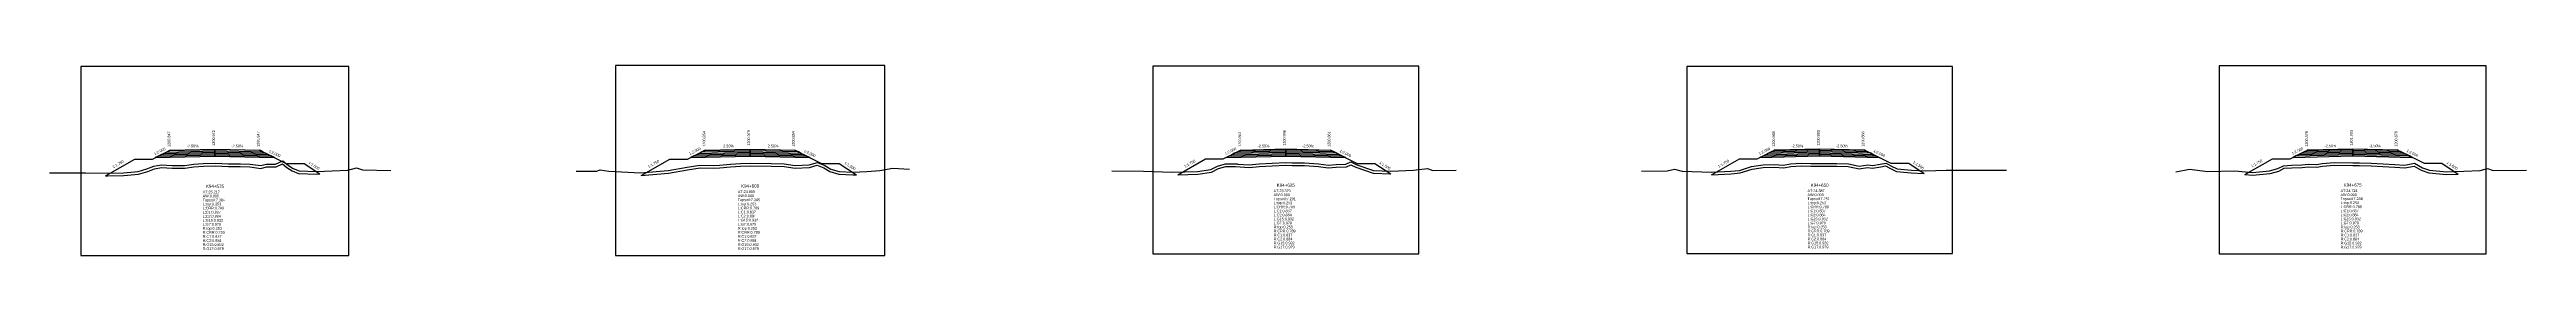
# Model space of a CAD drawing. Extents: x -7 to 78429, y 1189 to 1262.
# Drawn here: x 21740.4 to 22018.1, y 1189 to 1210.4 of the extents above; entities that cross this region are included whole.
import ezdxf
from ezdxf.enums import TextEntityAlignment as Align

# ---------------------------------------------------------------- set-up
doc = ezdxf.new("R2010")
doc.units = 0

msp = doc.modelspace()

# ---------------------------------------------------------------- linework, layer by layer
at = {"layer": 'A4_BORDER', "color": 7}
for points in [[(21743.959, 1189.021), (21774.004, 1189.021), (21774.004, 1210.265), (21743.959, 1210.265), (21743.959, 1189.021)], [(21803.888, 1189.017), (21834.066, 1189.017), (21834.066, 1210.355), (21803.888, 1210.355), (21803.888, 1189.017)], [(21864.114, 1189.198), (21893.946, 1189.198), (21893.946, 1210.291), (21864.114, 1210.291), (21864.114, 1189.198)], [(21923.989, 1189.209), (21953.772, 1189.209), (21953.772, 1210.268), (21923.989, 1210.268), (21923.989, 1189.209)], [(21983.682, 1189.191), (22013.602, 1189.191), (22013.602, 1210.346), (21983.682, 1210.346), (21983.682, 1189.191)]]:
    msp.add_lwpolyline(points, dxfattribs=at)
at = {"layer": 'CLEAR_GROUND', "color": 8}
for points in [[(21746.703, 1197.974), (21746.986, 1197.971), (21748.752, 1198.001), (21750.412, 1198.135), (21751.455, 1198.451), (21752.217, 1198.753), (21752.978, 1198.9), (21754.195, 1198.831), (21755.598, 1198.84), (21756.626, 1198.987), (21757.686, 1199.039), (21759.003, 1199.075), (21760.504, 1199.017), (21761.823, 1199), (21762.898, 1198.968), (21764.136, 1198.802), (21764.746, 1198.962), (21765.85, 1198.959), (21766.553, 1199.295), (21767.057, 1198.884), (21767.625, 1198.533), (21768.362, 1198.224), (21770.389, 1198.16), (21770.74, 1198.175)], [(21806.749, 1198.009), (21809.814, 1198.266), (21811.977, 1198.643), (21813.364, 1198.851), (21814.846, 1198.818), (21815.587, 1198.85), (21816.79, 1198.977), (21817.917, 1199.036), (21818.971, 1199.076), (21821.342, 1199.05), (21822.785, 1199.001), (21824.015, 1198.819), (21825.638, 1198.894), (21826.512, 1199.155), (21827.229, 1198.857), (21827.914, 1198.451), (21828.919, 1198.161), (21830.512, 1198.059), (21830.891, 1198.078)], [(21866.927, 1198.088), (21869.166, 1198.142), (21870.723, 1198.383), (21871.5, 1198.784), (21872.305, 1199.017), (21873.401, 1199.016), (21873.406, 1199.003), (21874.916, 1198.898), (21876.07, 1199.025), (21877.516, 1199.098), (21879.053, 1199.146), (21879.752, 1199.14), (21881.131, 1199.118), (21882.683, 1199.003), (21883.799, 1198.847), (21884.693, 1198.935), (21885.848, 1198.958), (21886.341, 1199.199), (21886.881, 1198.927), (21888.829, 1198.267), (21890.792, 1198.186)], [(21926.758, 1198.084), (21928.957, 1198.185), (21929.973, 1198.281), (21931.316, 1198.706), (21932.57, 1198.916), (21933.789, 1198.952), (21934.851, 1198.866), (21935.654, 1199.029), (21936.817, 1199.096), (21937.883, 1199.037), (21938.899, 1199.033), (21940.811, 1199.061), (21942.091, 1199.026), (21943.315, 1198.76), (21944.263, 1198.912), (21944.82, 1198.807), (21945.738, 1198.97), (21946.28, 1199.076), (21946.745, 1198.834), (21947.509, 1198.467), (21949.146, 1198.314), (21950.585, 1198.231)], [(21986.542, 1198.106), (21987.4, 1198.026), (21989.379, 1198.232), (21990.35, 1198.497), (21990.979, 1198.808), (21991.81, 1198.879), (21992.975, 1198.911), (21993.693, 1198.968), (21994.635, 1198.941), (21995.269, 1199.05), (21996.565, 1199.144), (21998.641, 1199.129), (21999.414, 1199.112), (22000.705, 1199.091), (22002.039, 1199.019), (22003.364, 1198.95), (22004.479, 1198.877), (22005.528, 1199.057), (22006.33, 1198.595), (22007.191, 1198.287), (22009.144, 1198.124), (22010.478, 1198.155)]]:
    msp.add_lwpolyline(points, dxfattribs=at)
at = {"layer": 'DESIGN_ROAD_TRIMMED', "color": 1}
for points in [[(21746.703, 1197.974), (21749.982, 1199.847), (21751.982, 1199.847), (21753.982, 1200.847), (21753.982, 1200.847), (21753.876, 1200.794), (21753.876, 1200.794), (21753.561, 1200.636), (21753.561, 1200.636), (21753.245, 1200.479), (21753.245, 1200.479), (21752.929, 1200.321), (21752.929, 1200.321), (21752.613, 1200.163), (21752.613, 1200.163), (21752.297, 1200.005), (21758.982, 1200.172), (21758.982, 1200.322), (21758.982, 1200.322), (21758.982, 1200.472), (21758.982, 1200.472), (21758.982, 1200.622), (21758.982, 1200.622), (21758.982, 1200.772), (21758.982, 1200.772), (21758.982, 1200.922), (21758.982, 1200.922), (21758.982, 1200.972), (21758.982, 1200.972), (21758.982, 1200.972), (21758.982, 1200.972), (21758.982, 1200.972), (21758.982, 1200.922), (21758.982, 1200.922), (21758.982, 1200.772), (21758.982, 1200.772), (21758.982, 1200.622), (21758.982, 1200.622), (21758.982, 1200.472), (21758.982, 1200.472), (21758.982, 1200.322), (21758.982, 1200.322), (21758.982, 1200.172), (21765.666, 1200.005), (21765.35, 1200.163), (21765.35, 1200.163), (21765.034, 1200.321), (21765.034, 1200.321), (21764.719, 1200.479), (21764.719, 1200.479), (21764.403, 1200.636), (21764.403, 1200.636), (21764.087, 1200.794), (21764.087, 1200.794), (21763.982, 1200.847), (21763.982, 1200.847), (21766.982, 1199.347), (21768.982, 1199.347), (21770.74, 1198.175)], [(21806.749, 1198.009), (21809.977, 1199.854), (21811.977, 1199.854), (21813.977, 1200.854), (21813.977, 1200.854), (21813.872, 1200.801), (21813.872, 1200.801), (21813.556, 1200.643), (21813.556, 1200.643), (21813.241, 1200.486), (21813.241, 1200.486), (21812.925, 1200.328), (21812.925, 1200.328), (21812.609, 1200.17), (21812.609, 1200.17), (21812.293, 1200.012), (21818.977, 1200.179), (21818.977, 1200.329), (21818.977, 1200.329), (21818.977, 1200.479), (21818.977, 1200.479), (21818.977, 1200.629), (21818.977, 1200.629), (21818.977, 1200.779), (21818.977, 1200.779), (21818.977, 1200.929), (21818.977, 1200.929), (21818.977, 1200.979), (21818.977, 1200.979), (21818.977, 1200.979), (21818.977, 1200.979), (21818.977, 1200.979), (21818.977, 1200.929), (21818.977, 1200.929), (21818.977, 1200.779), (21818.977, 1200.779), (21818.977, 1200.629), (21818.977, 1200.629), (21818.977, 1200.479), (21818.977, 1200.479), (21818.977, 1200.329), (21818.977, 1200.329), (21818.977, 1200.179), (21825.662, 1200.012), (21825.346, 1200.17), (21825.346, 1200.17), (21825.03, 1200.328), (21825.03, 1200.328), (21824.714, 1200.486), (21824.714, 1200.486), (21824.398, 1200.643), (21824.398, 1200.643), (21824.083, 1200.801), (21824.083, 1200.801), (21823.977, 1200.854), (21823.977, 1200.854), (21826.977, 1199.354), (21828.977, 1199.354), (21830.891, 1198.078)], [(21866.927, 1198.088), (21870.03, 1199.861), (21872.03, 1199.861), (21874.03, 1200.861), (21874.03, 1200.861), (21873.925, 1200.808), (21873.925, 1200.808), (21873.609, 1200.65), (21873.609, 1200.65), (21873.293, 1200.493), (21873.293, 1200.493), (21872.978, 1200.335), (21872.978, 1200.335), (21872.662, 1200.177), (21872.662, 1200.177), (21872.346, 1200.019), (21879.03, 1200.186), (21879.03, 1200.336), (21879.03, 1200.336), (21879.03, 1200.486), (21879.03, 1200.486), (21879.03, 1200.636), (21879.03, 1200.636), (21879.03, 1200.786), (21879.03, 1200.786), (21879.03, 1200.936), (21879.03, 1200.936), (21879.03, 1200.986), (21879.03, 1200.986), (21879.03, 1200.986), (21879.03, 1200.986), (21879.03, 1200.986), (21879.03, 1200.936), (21879.03, 1200.936), (21879.03, 1200.786), (21879.03, 1200.786), (21879.03, 1200.636), (21879.03, 1200.636), (21879.03, 1200.486), (21879.03, 1200.486), (21879.03, 1200.336), (21879.03, 1200.336), (21879.03, 1200.186), (21885.714, 1200.019), (21885.399, 1200.177), (21885.399, 1200.177), (21885.083, 1200.335), (21885.083, 1200.335), (21884.767, 1200.493), (21884.767, 1200.493), (21884.451, 1200.65), (21884.451, 1200.65), (21884.135, 1200.808), (21884.135, 1200.808), (21884.03, 1200.861), (21884.03, 1200.861), (21887.03, 1199.361), (21889.03, 1199.361), (21890.792, 1198.186)], [(21926.758, 1198.084), (21929.88, 1199.868), (21931.88, 1199.868), (21933.88, 1200.868), (21933.88, 1200.868), (21933.775, 1200.815), (21933.775, 1200.815), (21933.459, 1200.657), (21933.459, 1200.657), (21933.143, 1200.5), (21933.143, 1200.5), (21932.827, 1200.342), (21932.827, 1200.342), (21932.512, 1200.184), (21932.512, 1200.184), (21932.196, 1200.026), (21938.88, 1200.193), (21938.88, 1200.343), (21938.88, 1200.343), (21938.88, 1200.493), (21938.88, 1200.493), (21938.88, 1200.643), (21938.88, 1200.643), (21938.88, 1200.793), (21938.88, 1200.793), (21938.88, 1200.943), (21938.88, 1200.943), (21938.88, 1200.993), (21938.88, 1200.993), (21938.88, 1200.993), (21938.88, 1200.993), (21938.88, 1200.993), (21938.88, 1200.943), (21938.88, 1200.943), (21938.88, 1200.793), (21938.88, 1200.793), (21938.88, 1200.643), (21938.88, 1200.643), (21938.88, 1200.493), (21938.88, 1200.493), (21938.88, 1200.343), (21938.88, 1200.343), (21938.88, 1200.193), (21945.564, 1200.026), (21945.249, 1200.184), (21945.249, 1200.184), (21944.933, 1200.342), (21944.933, 1200.342), (21944.617, 1200.5), (21944.617, 1200.5), (21944.301, 1200.657), (21944.301, 1200.657), (21943.985, 1200.815), (21943.985, 1200.815), (21943.88, 1200.868), (21943.88, 1200.868), (21946.88, 1199.368), (21948.88, 1199.368), (21950.585, 1198.231)], [(21986.542, 1198.106), (21989.642, 1199.878), (21991.642, 1199.878), (21993.642, 1200.878), (21993.642, 1200.878), (21993.537, 1200.825), (21993.537, 1200.825), (21993.221, 1200.667), (21993.221, 1200.667), (21992.906, 1200.51), (21992.906, 1200.51), (21992.59, 1200.352), (21992.59, 1200.352), (21992.274, 1200.194), (21992.274, 1200.194), (21991.958, 1200.036), (21998.642, 1200.203), (21998.642, 1200.353), (21998.642, 1200.353), (21998.642, 1200.503), (21998.642, 1200.503), (21998.642, 1200.653), (21998.642, 1200.653), (21998.642, 1200.803), (21998.642, 1200.803), (21998.642, 1200.953), (21998.642, 1200.953), (21998.642, 1201.003), (21998.642, 1201.003), (21998.642, 1201.003), (21998.642, 1201.003), (21998.642, 1201.003), (21998.642, 1200.953), (21998.642, 1200.953), (21998.642, 1200.803), (21998.642, 1200.803), (21998.642, 1200.653), (21998.642, 1200.653), (21998.642, 1200.503), (21998.642, 1200.503), (21998.642, 1200.353), (21998.642, 1200.353), (21998.642, 1200.203), (22005.327, 1200.036), (22005.011, 1200.194), (22005.011, 1200.194), (22004.695, 1200.352), (22004.695, 1200.352), (22004.379, 1200.51), (22004.379, 1200.51), (22004.063, 1200.667), (22004.063, 1200.667), (22003.748, 1200.825), (22003.748, 1200.825), (22003.642, 1200.878), (22003.642, 1200.878), (22006.642, 1199.378), (22008.642, 1199.378), (22010.478, 1198.155)]]:
    msp.add_lwpolyline(points, dxfattribs=at)
at = {"layer": 'FINISHED_ROAD', "color": 2}
for points in [[(21749.982, 1199.847), (21751.982, 1199.847), (21753.982, 1200.847), (21753.982, 1200.847), (21758.982, 1200.972), (21763.982, 1200.847), (21763.982, 1200.847), (21766.982, 1199.347), (21768.982, 1199.347)], [(21809.977, 1199.854), (21811.977, 1199.854), (21813.977, 1200.854), (21813.977, 1200.854), (21818.977, 1200.979), (21823.977, 1200.854), (21823.977, 1200.854), (21826.977, 1199.354), (21828.977, 1199.354)], [(21870.03, 1199.861), (21872.03, 1199.861), (21874.03, 1200.861), (21874.03, 1200.861), (21879.03, 1200.986), (21884.03, 1200.861), (21884.03, 1200.861), (21887.03, 1199.361), (21889.03, 1199.361)], [(21929.88, 1199.868), (21931.88, 1199.868), (21933.88, 1200.868), (21933.88, 1200.868), (21938.88, 1200.993), (21943.88, 1200.868), (21943.88, 1200.868), (21946.88, 1199.368), (21948.88, 1199.368)], [(21989.642, 1199.878), (21991.642, 1199.878), (21993.642, 1200.878), (21993.642, 1200.878), (21998.642, 1201.003), (22003.642, 1200.878), (22003.642, 1200.878), (22006.642, 1199.378), (22008.642, 1199.378)]]:
    msp.add_lwpolyline(points, dxfattribs=at)
at = {"layer": 'LAYER_0', "color": 4}
for points in [[(21753.982, 1200.847), (21753.876, 1200.794), (21758.982, 1200.922), (21758.982, 1200.972)], [(21813.977, 1200.854), (21813.872, 1200.801), (21818.977, 1200.929), (21818.977, 1200.979)], [(21874.03, 1200.861), (21873.925, 1200.808), (21879.03, 1200.936), (21879.03, 1200.986)], [(21933.88, 1200.868), (21933.775, 1200.815), (21938.88, 1200.943), (21938.88, 1200.993)], [(21993.642, 1200.878), (21993.537, 1200.825), (21998.642, 1200.953), (21998.642, 1201.003)]]:
    msp.add_lwpolyline(points, dxfattribs=at)
at = {"layer": 'LAYER_1', "color": 4}
for points in [[(21753.876, 1200.794), (21753.561, 1200.636), (21758.982, 1200.772), (21758.982, 1200.922)], [(21813.872, 1200.801), (21813.556, 1200.643), (21818.977, 1200.779), (21818.977, 1200.929)], [(21873.925, 1200.808), (21873.609, 1200.65), (21879.03, 1200.786), (21879.03, 1200.936)], [(21933.775, 1200.815), (21933.459, 1200.657), (21938.88, 1200.793), (21938.88, 1200.943)], [(21993.537, 1200.825), (21993.221, 1200.667), (21998.642, 1200.803), (21998.642, 1200.953)]]:
    msp.add_lwpolyline(points, dxfattribs=at)
at = {"layer": 'LAYER_10', "color": 6}
for points in [[(21765.034, 1200.321), (21765.35, 1200.163), (21758.982, 1200.322), (21758.982, 1200.472)], [(21825.03, 1200.328), (21825.346, 1200.17), (21818.977, 1200.329), (21818.977, 1200.479)], [(21885.083, 1200.335), (21885.399, 1200.177), (21879.03, 1200.336), (21879.03, 1200.486)], [(21944.933, 1200.342), (21945.249, 1200.184), (21938.88, 1200.343), (21938.88, 1200.493)], [(22004.695, 1200.352), (22005.011, 1200.194), (21998.642, 1200.353), (21998.642, 1200.503)]]:
    msp.add_lwpolyline(points, dxfattribs=at)
at = {"layer": 'LAYER_11', "color": 6}
for points in [[(21765.35, 1200.163), (21765.666, 1200.005), (21758.982, 1200.172), (21758.982, 1200.322)], [(21825.346, 1200.17), (21825.662, 1200.012), (21818.977, 1200.179), (21818.977, 1200.329)], [(21885.399, 1200.177), (21885.714, 1200.019), (21879.03, 1200.186), (21879.03, 1200.336)], [(21945.249, 1200.184), (21945.564, 1200.026), (21938.88, 1200.193), (21938.88, 1200.343)], [(22005.011, 1200.194), (22005.327, 1200.036), (21998.642, 1200.203), (21998.642, 1200.353)]]:
    msp.add_lwpolyline(points, dxfattribs=at)
at = {"layer": 'LAYER_2', "color": 4}
for points in [[(21753.561, 1200.636), (21753.245, 1200.479), (21758.982, 1200.622), (21758.982, 1200.772)], [(21813.556, 1200.643), (21813.241, 1200.486), (21818.977, 1200.629), (21818.977, 1200.779)], [(21873.609, 1200.65), (21873.293, 1200.493), (21879.03, 1200.636), (21879.03, 1200.786)], [(21933.459, 1200.657), (21933.143, 1200.5), (21938.88, 1200.643), (21938.88, 1200.793)], [(21993.221, 1200.667), (21992.906, 1200.51), (21998.642, 1200.653), (21998.642, 1200.803)]]:
    msp.add_lwpolyline(points, dxfattribs=at)
at = {"layer": 'LAYER_3', "color": 4}
for points in [[(21753.245, 1200.479), (21752.929, 1200.321), (21758.982, 1200.472), (21758.982, 1200.622)], [(21813.241, 1200.486), (21812.925, 1200.328), (21818.977, 1200.479), (21818.977, 1200.629)], [(21873.293, 1200.493), (21872.978, 1200.335), (21879.03, 1200.486), (21879.03, 1200.636)], [(21933.143, 1200.5), (21932.827, 1200.342), (21938.88, 1200.493), (21938.88, 1200.643)], [(21992.906, 1200.51), (21992.59, 1200.352), (21998.642, 1200.503), (21998.642, 1200.653)]]:
    msp.add_lwpolyline(points, dxfattribs=at)
at = {"layer": 'LAYER_4', "color": 4}
for points in [[(21752.929, 1200.321), (21752.613, 1200.163), (21758.982, 1200.322), (21758.982, 1200.472)], [(21812.925, 1200.328), (21812.609, 1200.17), (21818.977, 1200.329), (21818.977, 1200.479)], [(21872.978, 1200.335), (21872.662, 1200.177), (21879.03, 1200.336), (21879.03, 1200.486)], [(21932.827, 1200.342), (21932.512, 1200.184), (21938.88, 1200.343), (21938.88, 1200.493)], [(21992.59, 1200.352), (21992.274, 1200.194), (21998.642, 1200.353), (21998.642, 1200.503)]]:
    msp.add_lwpolyline(points, dxfattribs=at)
at = {"layer": 'LAYER_5', "color": 4}
for points in [[(21752.613, 1200.163), (21752.297, 1200.005), (21758.982, 1200.172), (21758.982, 1200.322)], [(21812.609, 1200.17), (21812.293, 1200.012), (21818.977, 1200.179), (21818.977, 1200.329)], [(21872.662, 1200.177), (21872.346, 1200.019), (21879.03, 1200.186), (21879.03, 1200.336)], [(21932.512, 1200.184), (21932.196, 1200.026), (21938.88, 1200.193), (21938.88, 1200.343)], [(21992.274, 1200.194), (21991.958, 1200.036), (21998.642, 1200.203), (21998.642, 1200.353)]]:
    msp.add_lwpolyline(points, dxfattribs=at)
at = {"layer": 'LAYER_6', "color": 6}
for points in [[(21763.982, 1200.847), (21764.087, 1200.794), (21758.982, 1200.922), (21758.982, 1200.972)], [(21823.977, 1200.854), (21824.083, 1200.801), (21818.977, 1200.929), (21818.977, 1200.979)], [(21884.03, 1200.861), (21884.135, 1200.808), (21879.03, 1200.936), (21879.03, 1200.986)], [(21943.88, 1200.868), (21943.985, 1200.815), (21938.88, 1200.943), (21938.88, 1200.993)], [(22003.642, 1200.878), (22003.748, 1200.825), (21998.642, 1200.953), (21998.642, 1201.003)]]:
    msp.add_lwpolyline(points, dxfattribs=at)
at = {"layer": 'LAYER_7', "color": 6}
for points in [[(21764.087, 1200.794), (21764.403, 1200.636), (21758.982, 1200.772), (21758.982, 1200.922)], [(21824.083, 1200.801), (21824.398, 1200.643), (21818.977, 1200.779), (21818.977, 1200.929)], [(21884.135, 1200.808), (21884.451, 1200.65), (21879.03, 1200.786), (21879.03, 1200.936)], [(21943.985, 1200.815), (21944.301, 1200.657), (21938.88, 1200.793), (21938.88, 1200.943)], [(22003.748, 1200.825), (22004.063, 1200.667), (21998.642, 1200.803), (21998.642, 1200.953)]]:
    msp.add_lwpolyline(points, dxfattribs=at)
at = {"layer": 'LAYER_8', "color": 6}
for points in [[(21764.403, 1200.636), (21764.719, 1200.479), (21758.982, 1200.622), (21758.982, 1200.772)], [(21824.398, 1200.643), (21824.714, 1200.486), (21818.977, 1200.629), (21818.977, 1200.779)], [(21884.451, 1200.65), (21884.767, 1200.493), (21879.03, 1200.636), (21879.03, 1200.786)], [(21944.301, 1200.657), (21944.617, 1200.5), (21938.88, 1200.643), (21938.88, 1200.793)], [(22004.063, 1200.667), (22004.379, 1200.51), (21998.642, 1200.653), (21998.642, 1200.803)]]:
    msp.add_lwpolyline(points, dxfattribs=at)
at = {"layer": 'LAYER_9', "color": 6}
for points in [[(21764.719, 1200.479), (21765.034, 1200.321), (21758.982, 1200.472), (21758.982, 1200.622)], [(21824.714, 1200.486), (21825.03, 1200.328), (21818.977, 1200.479), (21818.977, 1200.629)], [(21884.767, 1200.493), (21885.083, 1200.335), (21879.03, 1200.486), (21879.03, 1200.636)], [(21944.617, 1200.5), (21944.933, 1200.342), (21938.88, 1200.493), (21938.88, 1200.643)], [(22004.379, 1200.51), (22004.695, 1200.352), (21998.642, 1200.503), (21998.642, 1200.653)]]:
    msp.add_lwpolyline(points, dxfattribs=at)
at = {"layer": 'NATURAL_GROUND', "color": 3}
for points in [[(21740.438, 1198.316), (21744.466, 1198.295), (21746.985, 1198.271), (21748.738, 1198.301), (21750.356, 1198.431), (21751.356, 1198.734), (21752.133, 1199.042), (21752.958, 1199.202), (21754.203, 1199.131), (21755.576, 1199.14), (21756.598, 1199.286), (21757.675, 1199.339), (21759.005, 1199.375), (21760.512, 1199.317), (21761.83, 1199.3), (21762.923, 1199.267), (21764.117, 1199.107), (21764.708, 1199.262), (21765.783, 1199.259), (21766.595, 1199.648), (21767.232, 1199.129), (21767.763, 1198.801), (21768.427, 1198.522), (21770.388, 1198.46), (21772.129, 1198.536), (21773.869, 1198.605), (21774.834, 1198.847), (21775.531, 1198.621), (21778.715, 1198.568)], [(21799.496, 1198.482), (21801.764, 1198.496), (21802.167, 1198.619), (21803.133, 1198.469), (21806.7, 1198.306), (21809.775, 1198.564), (21811.929, 1198.939), (21813.345, 1199.151), (21814.842, 1199.118), (21815.564, 1199.149), (21816.766, 1199.276), (21817.903, 1199.336), (21818.967, 1199.376), (21821.348, 1199.35), (21822.812, 1199.3), (21824.03, 1199.12), (21825.587, 1199.192), (21826.528, 1199.473), (21827.363, 1199.126), (21828.034, 1198.729), (21828.971, 1198.458), (21830.513, 1198.359), (21832.056, 1198.439), (21833.534, 1198.548), (21834.97, 1198.826), (21836.847, 1198.712)], [(21859.546, 1198.518), (21863.09, 1198.469), (21866.277, 1198.372), (21869.139, 1198.441), (21870.629, 1198.672), (21871.388, 1199.064), (21872.262, 1199.317), (21873.62, 1199.316), (21873.629, 1199.288), (21874.91, 1199.199), (21876.046, 1199.324), (21877.504, 1199.398), (21879.049, 1199.446), (21879.755, 1199.44), (21881.144, 1199.418), (21882.715, 1199.301), (21883.805, 1199.149), (21884.675, 1199.235), (21885.776, 1199.257), (21886.343, 1199.534), (21886.997, 1199.204), (21888.884, 1198.565), (21890.808, 1198.486), (21893.362, 1198.602), (21894.906, 1198.781), (21895.515, 1198.574), (21898.134, 1198.594)], [(21918.897, 1198.494), (21921.785, 1198.533), (21922.615, 1198.706), (21923.465, 1198.493), (21926.747, 1198.384), (21928.936, 1198.484), (21929.913, 1198.577), (21931.246, 1198.998), (21932.541, 1199.215), (21933.797, 1199.252), (21934.833, 1199.168), (21935.615, 1199.327), (21936.817, 1199.396), (21937.892, 1199.337), (21938.897, 1199.333), (21940.813, 1199.361), (21942.127, 1199.325), (21943.323, 1199.065), (21944.267, 1199.217), (21944.822, 1199.112), (21945.683, 1199.265), (21946.325, 1199.391), (21946.879, 1199.102), (21947.59, 1198.761), (21949.168, 1198.613), (21950.741, 1198.523), (21953.086, 1198.603), (21956.567, 1198.589), (21959.832, 1198.607)], [(21978.834, 1198.412), (21980.36, 1198.715), (21982.419, 1198.432), (21985.416, 1198.513), (21987.398, 1198.327), (21989.323, 1198.528), (21990.243, 1198.779), (21990.897, 1199.102), (21991.793, 1199.179), (21992.959, 1199.211), (21993.685, 1199.268), (21994.613, 1199.242), (21995.232, 1199.348), (21996.555, 1199.444), (21998.645, 1199.429), (21999.419, 1199.412), (22000.715, 1199.391), (22002.055, 1199.319), (22003.381, 1199.249), (22004.463, 1199.179), (22005.584, 1199.371), (22006.456, 1198.868), (22007.255, 1198.583), (22009.153, 1198.424), (22011.099, 1198.469), (22012.943, 1198.551), (22013.739, 1198.77), (22014.386, 1198.554), (22018.124, 1198.609)]]:
    msp.add_lwpolyline(points, dxfattribs=at)
at = {"layer": 'STRUCTURE_LEFT', "color": 4}
for points in [[(21753.982, 1200.847), (21753.876, 1200.794), (21753.876, 1200.794), (21753.561, 1200.636), (21753.561, 1200.636), (21753.245, 1200.479), (21753.245, 1200.479), (21752.929, 1200.321), (21752.929, 1200.321), (21752.613, 1200.163), (21752.613, 1200.163), (21752.297, 1200.005), (21758.982, 1200.172), (21758.982, 1200.322), (21758.982, 1200.322), (21758.982, 1200.472), (21758.982, 1200.472), (21758.982, 1200.622), (21758.982, 1200.622), (21758.982, 1200.772), (21758.982, 1200.772), (21758.982, 1200.922), (21758.982, 1200.922), (21758.982, 1200.972), (21758.982, 1200.972)], [(21813.977, 1200.854), (21813.872, 1200.801), (21813.872, 1200.801), (21813.556, 1200.643), (21813.556, 1200.643), (21813.241, 1200.486), (21813.241, 1200.486), (21812.925, 1200.328), (21812.925, 1200.328), (21812.609, 1200.17), (21812.609, 1200.17), (21812.293, 1200.012), (21818.977, 1200.179), (21818.977, 1200.329), (21818.977, 1200.329), (21818.977, 1200.479), (21818.977, 1200.479), (21818.977, 1200.629), (21818.977, 1200.629), (21818.977, 1200.779), (21818.977, 1200.779), (21818.977, 1200.929), (21818.977, 1200.929), (21818.977, 1200.979), (21818.977, 1200.979)], [(21874.03, 1200.861), (21873.925, 1200.808), (21873.925, 1200.808), (21873.609, 1200.65), (21873.609, 1200.65), (21873.293, 1200.493), (21873.293, 1200.493), (21872.978, 1200.335), (21872.978, 1200.335), (21872.662, 1200.177), (21872.662, 1200.177), (21872.346, 1200.019), (21879.03, 1200.186), (21879.03, 1200.336), (21879.03, 1200.336), (21879.03, 1200.486), (21879.03, 1200.486), (21879.03, 1200.636), (21879.03, 1200.636), (21879.03, 1200.786), (21879.03, 1200.786), (21879.03, 1200.936), (21879.03, 1200.936), (21879.03, 1200.986), (21879.03, 1200.986)], [(21933.88, 1200.868), (21933.775, 1200.815), (21933.775, 1200.815), (21933.459, 1200.657), (21933.459, 1200.657), (21933.143, 1200.5), (21933.143, 1200.5), (21932.827, 1200.342), (21932.827, 1200.342), (21932.512, 1200.184), (21932.512, 1200.184), (21932.196, 1200.026), (21938.88, 1200.193), (21938.88, 1200.343), (21938.88, 1200.343), (21938.88, 1200.493), (21938.88, 1200.493), (21938.88, 1200.643), (21938.88, 1200.643), (21938.88, 1200.793), (21938.88, 1200.793), (21938.88, 1200.943), (21938.88, 1200.943), (21938.88, 1200.993), (21938.88, 1200.993)], [(21993.642, 1200.878), (21993.537, 1200.825), (21993.537, 1200.825), (21993.221, 1200.667), (21993.221, 1200.667), (21992.906, 1200.51), (21992.906, 1200.51), (21992.59, 1200.352), (21992.59, 1200.352), (21992.274, 1200.194), (21992.274, 1200.194), (21991.958, 1200.036), (21998.642, 1200.203), (21998.642, 1200.353), (21998.642, 1200.353), (21998.642, 1200.503), (21998.642, 1200.503), (21998.642, 1200.653), (21998.642, 1200.653), (21998.642, 1200.803), (21998.642, 1200.803), (21998.642, 1200.953), (21998.642, 1200.953), (21998.642, 1201.003), (21998.642, 1201.003)]]:
    msp.add_lwpolyline(points, dxfattribs=at)
at = {"layer": 'STRUCTURE_RIGHT', "color": 6}
for points in [[(21758.982, 1200.972), (21758.982, 1200.972), (21758.982, 1200.922), (21758.982, 1200.922), (21758.982, 1200.772), (21758.982, 1200.772), (21758.982, 1200.622), (21758.982, 1200.622), (21758.982, 1200.472), (21758.982, 1200.472), (21758.982, 1200.322), (21758.982, 1200.322), (21758.982, 1200.172), (21765.666, 1200.005), (21765.35, 1200.163), (21765.35, 1200.163), (21765.034, 1200.321), (21765.034, 1200.321), (21764.719, 1200.479), (21764.719, 1200.479), (21764.403, 1200.636), (21764.403, 1200.636), (21764.087, 1200.794), (21764.087, 1200.794), (21763.982, 1200.847)], [(21818.977, 1200.979), (21818.977, 1200.979), (21818.977, 1200.929), (21818.977, 1200.929), (21818.977, 1200.779), (21818.977, 1200.779), (21818.977, 1200.629), (21818.977, 1200.629), (21818.977, 1200.479), (21818.977, 1200.479), (21818.977, 1200.329), (21818.977, 1200.329), (21818.977, 1200.179), (21825.662, 1200.012), (21825.346, 1200.17), (21825.346, 1200.17), (21825.03, 1200.328), (21825.03, 1200.328), (21824.714, 1200.486), (21824.714, 1200.486), (21824.398, 1200.643), (21824.398, 1200.643), (21824.083, 1200.801), (21824.083, 1200.801), (21823.977, 1200.854)], [(21879.03, 1200.986), (21879.03, 1200.986), (21879.03, 1200.936), (21879.03, 1200.936), (21879.03, 1200.786), (21879.03, 1200.786), (21879.03, 1200.636), (21879.03, 1200.636), (21879.03, 1200.486), (21879.03, 1200.486), (21879.03, 1200.336), (21879.03, 1200.336), (21879.03, 1200.186), (21885.714, 1200.019), (21885.399, 1200.177), (21885.399, 1200.177), (21885.083, 1200.335), (21885.083, 1200.335), (21884.767, 1200.493), (21884.767, 1200.493), (21884.451, 1200.65), (21884.451, 1200.65), (21884.135, 1200.808), (21884.135, 1200.808), (21884.03, 1200.861)], [(21938.88, 1200.993), (21938.88, 1200.993), (21938.88, 1200.943), (21938.88, 1200.943), (21938.88, 1200.793), (21938.88, 1200.793), (21938.88, 1200.643), (21938.88, 1200.643), (21938.88, 1200.493), (21938.88, 1200.493), (21938.88, 1200.343), (21938.88, 1200.343), (21938.88, 1200.193), (21945.564, 1200.026), (21945.249, 1200.184), (21945.249, 1200.184), (21944.933, 1200.342), (21944.933, 1200.342), (21944.617, 1200.5), (21944.617, 1200.5), (21944.301, 1200.657), (21944.301, 1200.657), (21943.985, 1200.815), (21943.985, 1200.815), (21943.88, 1200.868)], [(21998.642, 1201.003), (21998.642, 1201.003), (21998.642, 1200.953), (21998.642, 1200.953), (21998.642, 1200.803), (21998.642, 1200.803), (21998.642, 1200.653), (21998.642, 1200.653), (21998.642, 1200.503), (21998.642, 1200.503), (21998.642, 1200.353), (21998.642, 1200.353), (21998.642, 1200.203), (22005.327, 1200.036), (22005.011, 1200.194), (22005.011, 1200.194), (22004.695, 1200.352), (22004.695, 1200.352), (22004.379, 1200.51), (22004.379, 1200.51), (22004.063, 1200.667), (22004.063, 1200.667), (22003.748, 1200.825), (22003.748, 1200.825), (22003.642, 1200.878)]]:
    msp.add_lwpolyline(points, dxfattribs=at)

# ---------------------------------------------------------------- texts
at = {"layer": 'INFO_TEXT'}
for s, p in [('AT:25.217', (21757.616, 1196.001)), ('AW:0.000', (21757.616, 1195.546)), ('Topsoil:7.384', (21757.616, 1195.091)), ('L:top:0.253', (21757.616, 1194.635)), ('L:CRR:0.789', (21757.616, 1194.18)), ('AT:24.909', (21817.606, 1196.028)), ('AW:0.000', (21817.606, 1195.57)), ('Topsoil:7.345', (21817.606, 1195.113)), ('L:top:0.253', (21817.606, 1194.656)), ('L:CRR:0.789', (21817.606, 1194.199)), ('AT:23.370', (21877.674, 1196.129)), ('AW:0.000', (21877.674, 1195.677)), ('Topsoil:7.291', (21877.674, 1195.225)), ('L:top:0.253', (21877.674, 1194.773)), ('L:CRR:0.789', (21877.674, 1194.321)), ('L:C1:0.837', (21877.674, 1193.869)), ('AT:24.387', (21937.526, 1196.129)), ('AW:0.000', (21937.526, 1195.677)), ('Topsoil:7.251', (21937.526, 1195.226)), ('L:top:0.253', (21937.526, 1194.775)), ('L:CRR:0.789', (21937.526, 1194.324)), ('L:C1:0.837', (21937.526, 1193.872)), ('AT:24.724', (21997.282, 1196.142)), ('AW:0.000', (21997.282, 1195.688)), ('Topsoil:7.286', (21997.282, 1195.235)), ('L:top:0.253', (21997.282, 1194.782)), ('L:CRR:0.789', (21997.282, 1194.328)), ('L:C1:0.837', (21997.282, 1193.875)), ('L:C1:0.837', (21757.616, 1193.725)), ('L:C2:0.884', (21757.616, 1193.27)), ('L:G15:0.932', (21757.616, 1192.814)), ('L:G7:0.979', (21757.616, 1192.359)), ('R:top:0.253', (21757.616, 1191.904)), ('R:CRR:0.789', (21757.616, 1191.449)), ('R:C1:0.837', (21757.616, 1190.993)), ('L:C1:0.837', (21817.606, 1193.741)), ('L:C2:0.884', (21817.606, 1193.284)), ('L:G15:0.932', (21817.606, 1192.827)), ('L:G7:0.979', (21817.606, 1192.37)), ('R:top:0.253', (21817.606, 1191.912)), ('R:CRR:0.789', (21817.606, 1191.455)), ('R:C1:0.837', (21817.606, 1190.998)), ('L:C2:0.884', (21877.674, 1193.417)), ('L:G15:0.932', (21877.674, 1192.965)), ('L:G7:0.979', (21877.674, 1192.513)), ('R:top:0.253', (21877.674, 1192.061)), ('R:CRR:0.789', (21877.674, 1191.609)), ('R:C1:0.837', (21877.674, 1191.157)), ('L:C2:0.884', (21937.526, 1193.421)), ('L:G15:0.932', (21937.526, 1192.97)), ('L:G7:0.979', (21937.526, 1192.519)), ('R:top:0.253', (21937.526, 1192.067)), ('R:CRR:0.789', (21937.526, 1191.616)), ('R:C1:0.837', (21937.526, 1191.165)), ('L:C2:0.884', (21997.282, 1193.422)), ('L:G15:0.932', (21997.282, 1192.968)), ('L:G7:0.979', (21997.282, 1192.515)), ('R:top:0.253', (21997.282, 1192.062)), ('R:CRR:0.789', (21997.282, 1191.608)), ('R:C1:0.837', (21997.282, 1191.155)), ('R:C2:0.884', (21757.616, 1190.538)), ('R:G15:0.932', (21757.616, 1190.083)), ('R:G17:0.979', (21757.616, 1189.628)), ('R:C2:0.884', (21817.606, 1190.541)), ('R:G15:0.932', (21817.606, 1190.083)), ('R:G17:0.979', (21817.606, 1189.626)), ('R:C2:0.884', (21877.674, 1190.705)), ('R:G15:0.932', (21877.674, 1190.253)), ('R:G17:0.979', (21877.674, 1189.801)), ('R:C2:0.884', (21937.526, 1190.714)), ('R:G15:0.932', (21937.526, 1190.262)), ('R:G17:0.979', (21937.526, 1189.811)), ('R:C2:0.884', (21997.282, 1190.702)), ('R:G15:0.932', (21997.282, 1190.248)), ('R:G17:0.979', (21997.282, 1189.795))]:
    msp.add_text(s, height=0.3, dxfattribs=at).set_placement(p)
at = {"layer": 'LEFT_TEXT_H'}
for s, height, p in [('1200.847', 0.303, (21753.982, 1201.211)), ('1200.854', 0.305, (21813.977, 1201.22)), ('1200.861', 0.301, (21874.03, 1201.223)), ('1200.868', 0.301, (21933.88, 1201.229)), ('1200.878', 0.302, (21993.642, 1201.241))]:
    msp.add_text(s, height=height, rotation=90, dxfattribs=at).set_placement(p)
at = {"layer": 'POINT_TEXT_H'}
for s, height, p in [('1200.972', 0.303, (21758.982, 1201.336)), ('1200.979', 0.305, (21818.977, 1201.345)), ('1200.986', 0.301, (21879.03, 1201.348)), ('1200.993', 0.301, (21938.88, 1201.354)), ('1201.003', 0.302, (21998.642, 1201.366))]:
    msp.add_text(s, height=height, rotation=90, dxfattribs=at).set_placement(p)
at = {"layer": 'RIGHT_TEXT_H'}
for s, height, p in [('1200.847', 0.303, (21763.982, 1201.211)), ('1200.854', 0.305, (21823.977, 1201.22)), ('1200.861', 0.301, (21884.03, 1201.223)), ('1200.868', 0.301, (21943.88, 1201.229)), ('1200.878', 0.302, (22003.642, 1201.241))]:
    msp.add_text(s, height=height, rotation=90, dxfattribs=at).set_placement(p)
at = {"layer": 'SLOPE_left'}
for s, height, rotation, p in [('1:1.750', 0.303, 29.745, (21748.252, 1199.068)), ('1:2.000', 0.303, 26.565, (21752.9, 1200.51)), ('1:1.750', 0.305, 29.745, (21808.272, 1199.09)), ('1:2.000', 0.305, 26.565, (21812.896, 1200.518)), ('1:1.750', 0.301, 29.745, (21868.389, 1199.131)), ('1:2.000', 0.301, 26.565, (21872.949, 1200.523)), ('1:1.750', 0.301, 29.745, (21928.23, 1199.133)), ('1:2.000', 0.301, 26.565, (21932.799, 1200.529)), ('1:1.750', 0.302, 29.745, (21988.002, 1199.149)), ('1:2.000', 0.302, 26.565, (21992.561, 1200.54))]:
    msp.add_text(s, height=height, rotation=rotation, dxfattribs=at).set_placement(p, align=Align.BOTTOM_CENTER)
at = {"layer": 'SLOPE_right'}
for s, height, rotation, p in [('1:2.000', 0.303, -26.565, (21765.563, 1200.26)), ('1:2.000', 0.305, -26.565, (21825.559, 1200.268)), ('1:2.000', 0.301, -26.565, (21885.611, 1200.273)), ('1:2.000', 0.301, -26.565, (21945.461, 1200.279)), ('1:2.000', 0.302, -26.565, (22005.223, 1200.29)), ('1:1.500', 0.303, -33.69, (21769.962, 1198.913)), ('1:1.500', 0.305, -33.69, (21830.036, 1198.868)), ('1:1.500', 0.301, -33.69, (21890.011, 1198.924)), ('1:1.500', 0.301, -33.69, (21949.833, 1198.95)), ('1:1.500', 0.302, -33.69, (22009.661, 1198.917))]:
    msp.add_text(s, height=height, rotation=rotation, dxfattribs=at).set_placement(p, align=Align.BOTTOM_CENTER)
at = {"layer": 'SLOPE_TEXT'}
for height, p in [(0.303, (21756.482, 1201.152)), (0.303, (21761.482, 1201.152)), (0.305, (21816.477, 1201.16)), (0.305, (21821.477, 1201.16)), (0.301, (21876.53, 1201.165)), (0.301, (21881.53, 1201.165)), (0.301, (21936.38, 1201.171)), (0.301, (21941.38, 1201.171)), (0.302, (21996.142, 1201.182)), (0.302, (22001.142, 1201.182))]:
    msp.add_text('-2.50%', height=height, dxfattribs=at).set_placement(p, align=Align.CENTER)
at = {"layer": 'STATION_TITLE'}
for s, height, p in [('K94+575', 0.364, (21758.982, 1196.608)), ('K94+600', 0.366, (21818.977, 1196.637)), ('K94+625', 0.362, (21879.03, 1196.732)), ('K94+650', 0.361, (21938.88, 1196.73)), ('K94+675', 0.363, (21998.642, 1196.746))]:
    msp.add_text(s, height=height, dxfattribs=at).set_placement(p, align=Align.CENTER)

doc.saveas('drawing.dxf')
